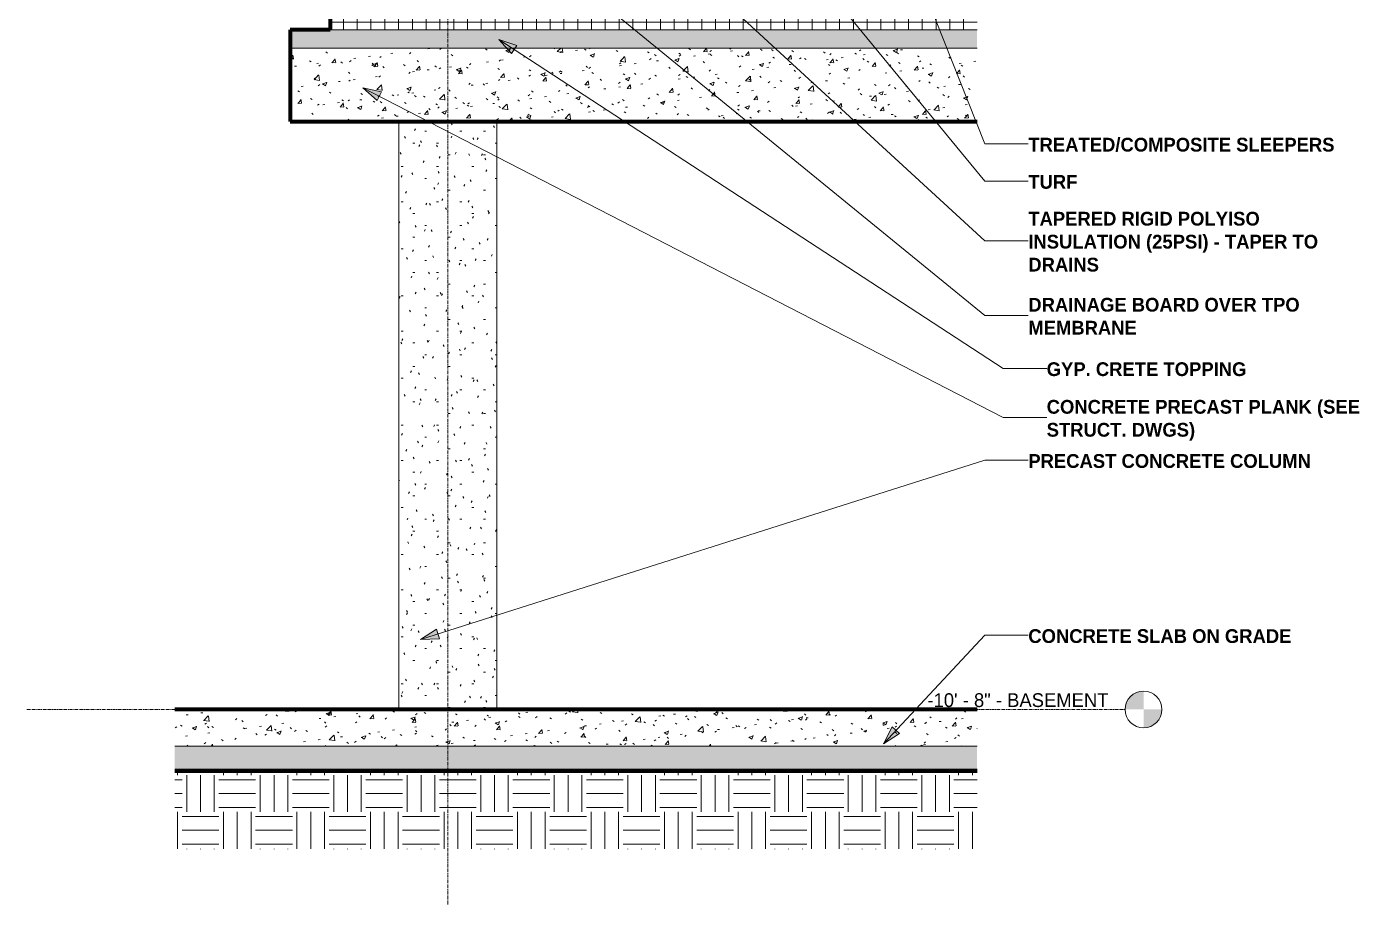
# Model space of a CAD drawing. Header units: inches. Extents: x 9847 to 10638, y -160 to 464.
# Drawn here: x 10420.3 to 10637.8, y -159.8 to -16.5 of the extents above; entities that cross this region are included whole.
import ezdxf

# ---------------------------------------------------------------- set-up
doc = ezdxf.new("R2010")
doc.units = ezdxf.units.IN
doc.header["$MEASUREMENT"] = 0
doc.linetypes.add('Grid Line 1_2_', pattern=[0.875, 0.5, -0.125, 0.125, -0.125])
for name, color, linetype, lineweight in [('0-7', 130, 'Continuous', 5), ('A-FLOR-1', 192, 'Continuous', 70), ('A-FLOR-LEVL', 51, 'Continuous', 9), ('A-FLOR-LEVL-1', 51, 'Grid Line 1_2_', 9), ('A-FLOR-MCUT', 51, 'Continuous', 18), ('A-FLOR-PATT-1', 8, 'Continuous', 9), ('C-TOPO', 7, 'Continuous', 9), ('C-TOPO-1', 7, 'Continuous', 70), ('C-TOPO-2', 8, 'Continuous', 9), ('G-ANNO-TEXT', 231, 'Continuous', 9), ('S-COLS-1', 8, 'Continuous', 9), ('S-GRID-1', 1, 'Grid Line 1_2_', 9)]:
    doc.layers.add(name, color=color, linetype=linetype, lineweight=lineweight)
doc.styles.add('Century Gothic', font='ufonts.com_century-gothic.ttf', dxfattribs={"height": 2.25})
doc.styles.add('Century Gothic_B', font='GOTHICB.TTF', dxfattribs={"height": 2.25})
pattern_1 = [(50, (11421.4857, 72), (6.885997, -0.602097), [0.72, -7.92]), (355, (11421.486, 72), (-1.331756, 7.220547), [0.576, -6.336]), (100.451, (11422.06, 71.95), (5.55363, 6.61819), [0.612, -6.731]), (46.184, (11421.486, 73.92), (10.24564, -1.588925), [1.08, -11.88]), (96.636, (11422.34, 73.788), (8.97244, 9.35152), [0.918, -10.096]), (351.184, (11421.486, 73.92), (8.9732, 9.35123), [0.864, -9.504]), (21, (11422.4457, 73.44), (5.730726, -3.865003), [0.72, -7.92]), (326, (11422.446, 73.44), (2.33581, 6.96088), [0.576, -6.336]), (71.451, (11422.923, 73.118), (8.065876, 3.09595), [0.612, -6.731]), (37.5, (11421.4857, 72), (0.116866, 3.1954784), [0.317, -5.942, 0.317, -6.115, -6.36]), (37.5, (11421.4857, 72), (0.116866, 3.1954784), [-12.691, 0.317, -6.043]), (7.5, (11421.4857, 72), (2.52543, 3.786025), [0.317, -3.35, 0.317, -5.798, -2.424]), (7.5, (11421.4857, 72), (2.52543, 3.786025), [-9.782, 0.317, -2.107]), (327.5, (11419.3447, 72), (5.1243685, -0.216176), [0.317, -2.083, 0.317, -7.171, -9.936]), (327.5, (11419.3447, 72), (5.1243685, -0.216176), [-9.888, 0.317, -9.619]), (317.5, (11418.3847, 72), (5.598326, 0.96141), [0.317, -2.803, 0.317, -4.656, -7.056]), (317.5, (11418.3847, 72), (5.598326, 0.96141), [-8.093, 0.317, -6.739])]

# ---------------------------------------------------------------- blocks, each defined once
blk = doc.blocks.new('CTR  - Topography_rvt-4-BUILDING SECTION - EAST_WEST - LOOKING NORTH - Callout 4')
at = {"layer": 'C-TOPO'}
h = blk.add_hatch(dxfattribs=at)
h.set_pattern_fill('FP_34', color=256, style=0, pattern_type=2)
h.set_pattern_definition([(0, (11771.651, 72), (6, 6), [6, -6]), (0, (11771.651, 74.25), (6, 6), [6, -6]), (0, (11771.651, 76.5), (6, 6), [6, -6]), (90, (11772.401, 77.25), (-6, 6), [6, -6]), (90, (11774.651, 77.25), (-6, 6), [6, -6]), (90, (11776.901, 77.25), (-6, 6), [6, -6])])
h.paths.add_polyline_path([(10925.59, -150.8), (10925.59, -138.01), (10794.63, -138.01), (10794.63, -150.8)], flags=0)
at = {"layer": 'C-TOPO-1'}
blk.add_line((10794.63, -138.01), (10925.59, -138.01), dxfattribs=at)
at = {"layer": 'C-TOPO-2'}
blk.add_line((10925.59, -138.01), (10794.63, -138.01), dxfattribs=at)
blk = doc.blocks.new('Concrete-Rectangular-Column - ONE-1856735-BUILDING SECTION - EAST_WEST - LOOKING NORTH - Callout 4')
at = {"layer": 'S-COLS-1'}
h = blk.add_hatch(dxfattribs=at)
h.set_pattern_fill('FP_28', color=256, style=0, pattern_type=2)
h.set_pattern_definition([(0, (11771.651, 72), (7.68, 1.92), [0.317, -5.443, 0.317, -5.443, -30.72]), (0, (11771.651, 72), (7.68, 1.92), [-11.52, 0.317, -11.203, 0.317, -5.443, -13.44]), (0, (11771.651, 72), (7.68, 1.92), [-28.8, 0.317, -3.523, 0.317, -9.283]), (120, (11774.531, 72.96), (-5.5027688, 5.691075), [0.317, -5.443, 0.317, -5.443, -30.72]), (120, (11774.531, 72.96), (-5.5027688, 5.691075), [-11.52, 0.317, -11.203, 0.317, -5.443, -13.44]), (120, (11774.531, 72.96), (-5.5027688, 5.691075), [-28.8, 0.317, -3.523, 0.317, -9.283]), (240, (11775.491, 76.8), (-2.1772312, -7.611075), [0.317, -5.443, 0.317, -5.443, -30.72]), (240, (11775.491, 76.8), (-2.1772312, -7.611075), [-11.52, 0.317, -11.203, 0.317, -5.443, -13.44]), (240, (11775.491, 76.8), (-2.1772312, -7.611075), [-28.8, 0.317, -3.523, 0.317, -9.283])])
h.paths.add_polyline_path([(10847.19, -128), (10847.19, -32), (10831.19, -32), (10831.19, -128)], flags=0)
for p, q in [((10831.19, -32), (10831.19, -128)), ((10847.19, -128), (10847.19, -32))]:
    blk.add_line(p, q, dxfattribs=at)
blk = doc.blocks.new('Level - Level Head - Circle-50818-BUILDING SECTION - EAST_WEST - LOOKING NORTH - Callout 4')
at = {"layer": 'A-FLOR-LEVL'}
h = blk.add_hatch(color=256, dxfattribs=at)
edge = h.paths.add_edge_path(flags=0)
edge.add_line((10952.77, 0), (10949.77, 0))
edge.add_arc((10952.77, 0), 3, 90, 180, ccw=False)
edge.add_line((10952.77, 3), (10952.77, 0))
h = blk.add_hatch(color=256, dxfattribs=at)
edge = h.paths.add_edge_path(flags=0)
edge.add_line((10952.77, -3), (10952.77, 0))
edge.add_line((10952.77, 0), (10955.77, 0))
edge.add_arc((10952.77, 0), 3, 270, 360, ccw=False)
blk.add_circle((10952.77, 0), 3, dxfattribs=at)

msp = doc.modelspace()

# ---------------------------------------------------------------- hatches: boundary and pattern name
at = {"layer": 'A-FLOR-PATT-1'}
h = msp.add_hatch(dxfattribs=at)
h.set_pattern_fill('FP_35', color=256, style=0, pattern_type=2)
h.set_pattern_definition([(0, (11421.4857, 72), (0, 2.25), []), (90, (11421.4857, 72), (-2.25, 1e-16), [])])
h.paths.add_polyline_path([(10469.82, -17), (10575.43, -17), (10575.43, -8.84), (10469.82, -7), (10469.82, -16.44)], flags=0)
h = msp.add_hatch(dxfattribs=at)
h.set_pattern_fill('FP_29', color=256, style=0, pattern_type=2)
h.set_pattern_definition([(0, (11421.4857, 72), (3.84, 0.96), [0.317, -2.563, 0.317, -2.563, -15.36]), (0, (11421.4857, 72), (3.84, 0.96), [-5.76, 0.317, -5.443, 0.317, -2.563, -6.72]), (0, (11421.4857, 72), (3.84, 0.96), [-14.4, 0.317, -1.603, 0.317, -4.483]), (120, (11422.9257, 72.48), (-2.7513844, 2.84553755), [0.317, -2.563, 0.317, -2.563, -15.36]), (120, (11422.9257, 72.48), (-2.7513844, 2.84553755), [-5.76, 0.317, -5.443, 0.317, -2.563, -6.72]), (120, (11422.9257, 72.48), (-2.7513844, 2.84553755), [-14.4, 0.317, -1.603, 0.317, -4.483]), (240, (11423.4057, 74.4), (-1.0886156, -3.80553755), [0.317, -2.563, 0.317, -2.563, -15.36]), (240, (11423.4057, 74.4), (-1.0886156, -3.80553755), [-5.76, 0.317, -5.443, 0.317, -2.563, -6.72]), (240, (11423.4057, 74.4), (-1.0886156, -3.80553755), [-14.4, 0.317, -1.603, 0.317, -4.483])])
h.paths.add_polyline_path([(10575.43, -20), (10575.43, -17), (10463.32, -17), (10463.32, -20), (10509.95, -20)], flags=0)
h = msp.add_hatch(dxfattribs=at)
h.set_pattern_fill('FP_42', color=256, style=0, pattern_type=2)
h.set_pattern_definition(pattern_1)
h.paths.add_polyline_path([(10509.95, -32), (10575.43, -32), (10575.43, -20), (10463.32, -20), (10463.32, -32), (10468.82, -32)], flags=0)
h = msp.add_hatch(dxfattribs=at)
h.set_pattern_fill('FP_42', color=256, style=0, pattern_type=2)
h.set_pattern_definition(pattern_1)
h.paths.add_polyline_path([(10575.43, -134), (10575.43, -128), (10444.46, -128), (10444.46, -134)], flags=0)
h = msp.add_hatch(dxfattribs=at)
h.set_pattern_fill('FP_43', color=256, style=0, pattern_type=2)
h.set_pattern_definition([(212.005, (11420.6797, 74.015), (-40.3106271, -26.8730086), [1.268, -125.493]), (213.69, (11421.4857, 74.553), (-13.436241, -13.436764), [0.969, -47.478]), (198.435, (11421.8887, 74.687), (-26.873024, -13.436542), [0.425, -42.065]), (180, (11422.426, 74.687), (2e-15, -13.437), [0.537, -12.899]), (161.565, (11422.8287, 74.553), (-13.436518, 1.2e-05), [0.425, -42.065]), (333.435, (11422.964, 84.227), (13.436532, 1.2e-05), [0.601, -29.444]), (296.565, (11422.829, 84.496), (13.43652, -13.436544), [0.3, -29.745]), (270, (11422.829, 85.168), (13.437, 8e-16), [0.672, -12.765]), (186.34, (11422.9637, 76.434), (-107.4926568, -13.4363962), [1.217, -120.457]), (296.565, (11425.92, 84.765), (13.43652, -13.436544), [0.3, -29.745]), (303.69, (11425.6507, 85.168), (13.436764, -13.436241), [0.484, -47.962]), (229.399, (11427.8007, 79.256), (-67.1828397, -80.6196216), [1.239, -122.641]), (243.435, (11428.204, 80.062), (1.2e-05, -13.436532), [0.901, -29.144]), (213.69, (11432.9067, 78.584), (-13.436241, -13.436764), [0.484, -47.962]), (33.69, (11428.8757, 74.822), (13.436241, 13.436764), [0.484, -47.962]), (0, (11428.607, 74.822), (0, 13.437), [0.269, -13.168]), (333.435, (11428.338, 74.956), (13.436532, 1.2e-05), [0.3, -29.745]), (284.036, (11428.2037, 75.494), (13.436545, -40.30972), [0.554, -54.847]), (270, (11428.204, 75.762), (13.437, 8e-16), [0.269, -13.168]), (243.435, (11428.204, 76.031), (1.2e-05, -13.436532), [0.3, -29.745]), (135, (11428.204, 76.165), (-13.43644, 9e-16), [0.19, -18.812]), (90, (11428.204, 76.031), (-13.437, 8e-16), [0.134, -13.302]), (18.435, (11433.0407, 82.212), (26.873024, 13.436542), [0.85, -41.641]), (6.34, (11433.8467, 82.481), (107.4926568, 13.4363962), [1.217, -120.457]), (180, (11433.31, 79.256), (2e-15, -13.437), [0.806, -12.63]), (197.354, (11435.4597, 79.928), (-40.30996214, -13.43709214), [2.252, -222.987]), (198.435, (11435.8627, 80.062), (-26.873024, -13.436542), [0.425, -42.065]), (213.69, (11436.2657, 80.331), (-13.436241, -13.436764), [0.484, -47.962]), (251.565, (11436.3997, 80.734), (-1.2e-05, -13.436518), [0.425, -42.065]), (243.435, (11436.535, 81.003), (1.2e-05, -13.436532), [0.3, -29.745]), (270, (11436.535, 81.271), (13.437, 8e-16), [0.269, -13.168]), (293.199, (11436.1317, 82.212), (13.4363854, -26.8729472), [1.023, -101.307]), (315, (11435.729, 82.615), (13.43644, 0), [0.57, -18.432]), (0, (11435.057, 82.615), (0, 13.437), [0.672, -12.765]), (341.565, (11432.1007, 79.39), (13.436518, -1.2e-05), [0.425, -42.065]), (303.69, (11431.8317, 79.793), (13.436764, -13.436241), [0.484, -47.962]), (279.462, (11431.6977, 80.599), (13.43628, -67.1832013), [0.817, -80.915]), (270, (11431.698, 81.406), (13.437, 8e-16), [0.806, -12.63]), (239.036, (11432.1007, 82.077), (-13.4372, -26.8732567), [0.783, -77.565]), (188.13, (11433.0407, 82.212), (-80.6200966, -13.436299), [0.95, -94.061]), (116.565, (11423.098, 81.809), (-13.43652, 13.436544), [0.3, -29.745]), (135, (11423.367, 81.54), (-13.43644, 9e-16), [0.38, -18.622]), (168.69, (11424.0387, 81.406), (-13.436897, 0.000212), [0.685, -67.829]), (191.31, (11424.7107, 81.54), (-53.7465916, -13.436568), [0.685, -67.829]), (194.036, (11425.2477, 81.674), (-40.30972, -13.436545), [0.554, -54.847]), (236.31, (11425.5167, 82.077), (-13.436194, -26.873299), [0.484, -47.962]), (236.31, (11425.7847, 82.481), (-13.436194, -26.873299), [0.484, -47.962]), (270, (11425.785, 82.884), (13.437, 8e-16), [0.403, -13.034]), (291.801, (11425.5167, 83.556), (13.4361655, -26.872997), [0.724, -71.635]), (116.565, (11425.651, 80.734), (-13.43652, 13.436544), [0.601, -29.444]), (168.69, (11426.3227, 80.599), (-13.436897, 0.000212), [0.685, -67.829]), (194.036, (11426.8597, 80.734), (-40.30972, -13.436545), [0.554, -54.847]), (225, (11427.263, 81.137), (9e-16, -13.43644), [0.57, -18.432]), (251.565, (11427.3977, 81.54), (-1.2e-05, -13.436518), [0.425, -42.065]), (296.565, (11427.129, 82.077), (13.43652, -13.436544), [0.601, -29.444]), (315, (11426.86, 82.346), (13.43644, 0), [0.38, -18.622]), (326.31, (11426.4567, 82.615), (26.873299, -13.436194), [0.484, -47.962]), (0, (11426.189, 82.615), (0, 13.437), [0.269, -13.168]), (33.69, (11425.7847, 82.346), (13.436241, 13.436764), [0.484, -47.962]), (71.565, (11425.6507, 81.943), (1.2e-05, 13.436518), [0.425, -42.065]), (63.435, (11425.517, 81.674), (-1.2e-05, 13.436532), [0.3, -29.745]), (71.565, (11425.3817, 81.271), (1.2e-05, 13.436518), [0.425, -42.065]), (104.036, (11425.3817, 80.734), (-13.436545, 40.30972), [0.554, -54.847]), (45, (11425.114, 80.465), (0, 13.43644), [0.38, -18.622]), (18.435, (11424.7107, 80.331), (26.873024, 13.436542), [0.425, -42.065]), (0, (11424.039, 80.331), (0, 13.437), [0.672, -12.765]), (14.036, (11423.5007, 80.196), (40.30972, 13.436545), [0.554, -54.847]), (341.565, (11423.0977, 80.331), (13.436518, -1.2e-05), [0.425, -42.065]), (270, (11423.098, 80.734), (13.437, 8e-16), [0.403, -13.034]), (225, (11423.501, 81.137), (9e-16, -13.43644), [0.57, -18.432]), (198.435, (11424.3067, 81.406), (-26.873024, -13.436542), [0.85, -41.641]), (180, (11424.979, 81.406), (-2e-15, -13.437), [0.672, -12.765]), (153.435, (11425.248, 81.271), (-13.436532, -1.2e-05), [0.3, -29.745]), (206.565, (11430.354, 79.121), (-13.436544, -13.43652), [0.3, -29.745]), (146.31, (11430.7567, 78.853), (-26.873299, 13.436194), [0.484, -47.962]), (119.745, (11431.2937, 77.912), (-40.3105597, 67.1832064), [1.083, -107.246]), (95.711, (11431.4287, 76.568), (-13.4375424, 120.930058), [1.35, -133.686]), (90, (11431.429, 76.434), (-13.437, 8e-16), [0.134, -13.302]), (63.435, (11431.294, 76.165), (-1.2e-05, 13.436532), [0.3, -29.745]), (26.565, (11431.026, 76.031), (13.436544, 13.43652), [0.3, -29.745]), (0, (11430.623, 76.031), (0, 13.437), [0.403, -13.034]), (0, (11430.488, 76.031), (0, 13.437), [0.134, -13.302]), (0, (11430.22, 76.031), (0, 13.437), [0.269, -13.168]), (326.31, (11429.8157, 76.3), (26.873299, -13.436194), [0.484, -47.962]), (333.435, (11429.548, 76.434), (13.436532, 1.2e-05), [0.3, -29.745]), (284.036, (11429.4127, 76.972), (13.436545, -40.30972), [0.554, -54.847]), (270, (11429.413, 77.24), (13.437, 8e-16), [0.269, -13.168]), (270, (11429.413, 77.643), (13.437, 8e-16), [0.403, -13.034]), (258.69, (11429.5477, 78.315), (-0.000212, -13.436897), [0.685, -67.829]), (231.34, (11430.0847, 78.987), (-40.3101895, -53.745816), [0.86, -85.176]), (270, (11432.907, 78.718), (13.437, 8e-16), [0.134, -13.302]), (270, (11432.907, 78.853), (13.437, 8e-16), [0.134, -13.302]), (326.31, (11432.5037, 79.121), (26.873299, -13.436194), [0.484, -47.962]), (333.435, (11431.698, 79.525), (13.436532, 1.2e-05), [0.901, -29.144]), (0, (11431.026, 79.525), (0, 13.437), [0.672, -12.765]), (63.435, (11430.891, 79.256), (-1.2e-05, 13.436532), [0.3, -29.745]), (90, (11430.891, 78.718), (-13.437, 8e-16), [0.537, -12.899]), (135, (11431.294, 78.315), (-13.43644, 9e-16), [0.57, -18.432]), (161.565, (11431.6977, 78.181), (-13.436518, 1.2e-05), [0.425, -42.065]), (180, (11432.101, 78.181), (-2e-15, -13.437), [0.403, -13.034]), (198.435, (11432.5037, 78.315), (-26.873024, -13.436542), [0.425, -42.065]), (351.87, (11427.2627, 85.571), (13.4370087, -0.000259), [1.9, -93.111]), (14.036, (11426.7257, 85.437), (40.30972, 13.436545), [0.554, -54.847]), (53.13, (11426.3227, 84.899), (26.873672, 40.309752), [0.672, -66.511]), (95.194, (11426.4567, 83.421), (-13.4351326, 134.3664647), [1.484, -146.928]), (101.31, (11426.5917, 82.749), (-13.436568, 53.7465916), [0.685, -67.829]), (143.13, (11427.1287, 82.346), (-40.309752, 26.873672), [0.672, -66.511]), (161.565, (11427.5317, 82.212), (-13.436518, 1.2e-05), [0.425, -42.065]), (198.435, (11427.9347, 82.346), (-26.873024, -13.436542), [0.425, -42.065]), (225, (11428.607, 83.018), (9e-16, -13.43644), [0.95, -18.052]), (228.814, (11429.5477, 84.093), (-80.6198072, -94.0561774), [1.428, -141.405]), (251.565, (11429.6817, 84.496), (-1.2e-05, -13.436518), [0.425, -42.065]), (270, (11429.682, 84.63), (13.437, 8e-16), [0.134, -13.302]), (288.435, (11429.5477, 85.034), (13.436542, -26.873024), [0.425, -42.065]), (326.31, (11429.1447, 85.302), (26.873299, -13.436194), [0.484, -47.962]), (90, (11422.964, 82.077), (-13.437, 8e-16), [0.941, -12.496]), (338.199, (11424.8447, 83.824), (40.3099116, -13.436441), [0.724, -71.635]), (0, (11424.039, 83.824), (0, 13.437), [0.806, -12.63]), (30.964, (11423.3667, 83.421), (40.310285, 26.8733136), [0.783, -77.565]), (45, (11422.964, 83.018), (0, 13.43644), [0.57, -18.432]), (90, (11420.814, 77.778), (-13.437, 8e-16), [0.941, -12.496]), (116.565, (11421.217, 76.972), (-13.43652, 13.436544), [0.901, -29.144]), (153.435, (11422.023, 76.568), (-13.436532, -1.2e-05), [0.901, -29.144]), (180, (11422.695, 76.568), (-2e-15, -13.437), [0.672, -12.765]), (218.66, (11423.3667, 77.106), (-13.436833, -13.4362984), [0.86, -85.176]), (231.34, (11423.9037, 77.778), (-40.3101895, -53.745816), [0.86, -85.176]), (213.69, (11424.7107, 78.315), (-13.436241, -13.436764), [0.969, -47.478]), (239.036, (11425.1137, 78.987), (-13.4372, -26.8732567), [0.783, -77.565]), (270, (11425.114, 79.256), (13.437, 8e-16), [0.269, -13.168]), (270, (11425.114, 79.659), (13.437, 8e-16), [0.403, -13.034]), (315, (11424.711, 80.062), (13.43644, 0), [0.57, -18.432]), (350.538, (11423.9037, 80.196), (13.4368224, 7.56e-05), [0.817, -80.915]), (14.036, (11422.8287, 79.928), (40.30972, 13.436545), [1.108, -54.293]), (18.435, (11421.6197, 79.525), (26.873024, 13.436542), [1.275, -41.216]), (45, (11421.217, 79.121), (0, 13.43644), [0.57, -18.432]), (45, (11420.814, 78.718), (0, 13.43644), [0.57, -18.432]), (108.435, (11423.7697, 75.762), (-13.436542, 26.873024), [0.85, -41.641]), (126.87, (11424.1727, 75.225), (-13.436224, 13.436576), [0.672, -66.511]), (146.31, (11424.5757, 74.956), (-26.873299, 13.436194), [0.484, -47.962]), (161.565, (11424.9787, 74.822), (-13.436518, 1.2e-05), [0.425, -42.065]), (135, (11425.382, 74.419), (-13.43644, 9e-16), [0.57, -18.432]), (161.565, (11425.7847, 74.284), (-13.436518, 1.2e-05), [0.425, -42.065]), (180, (11426.189, 74.284), (2e-15, -13.437), [0.403, -13.034]), (206.565, (11426.457, 74.419), (-13.436544, -13.43652), [0.3, -29.745]), (206.565, (11426.995, 74.687), (-13.436544, -13.43652), [0.601, -29.444]), (189.462, (11427.8007, 74.822), (-67.1832013, -13.43628), [0.817, -80.915]), (243.435, (11428.07, 75.359), (1.2e-05, -13.436532), [0.601, -29.444]), (270, (11428.07, 75.494), (13.437, 8e-16), [0.134, -13.302]), (270, (11428.07, 75.762), (13.437, 8e-16), [0.269, -13.168]), (326.31, (11427.6667, 76.568), (26.873299, -13.436194), [0.484, -47.962]), (327.995, (11426.5917, 77.24), (67.1829352, -40.309468), [1.268, -125.493]), (329.036, (11425.9197, 77.643), (26.8732567, -13.4372), [0.783, -77.565]), (341.565, (11425.1137, 77.912), (13.436518, -1.2e-05), [0.85, -41.641]), (0, (11424.576, 77.912), (0, 13.437), [0.537, -12.899]), (33.69, (11424.1727, 77.643), (13.436241, 13.436764), [0.484, -47.962]), (53.13, (11423.7697, 77.106), (26.873672, 40.309752), [0.672, -66.511]), (63.435, (11423.501, 76.568), (-1.2e-05, 13.436532), [0.601, -29.444]), (225, (11429.682, 75.494), (9e-16, -13.43644), [0.57, -18.432]), (236.31, (11429.9507, 75.897), (-13.436194, -26.873299), [0.484, -47.962]), (270, (11429.951, 76.031), (13.437, 8e-16), [0.134, -13.302]), (315, (11429.682, 76.3), (13.43644, 0), [0.38, -18.622]), (333.435, (11429.145, 76.568), (13.436532, 1.2e-05), [0.601, -29.444]), (18.435, (11428.3377, 76.3), (26.873024, 13.436542), [0.85, -41.641]), (75.964, (11428.2037, 75.762), (-0.0003, 13.436231), [0.554, -54.847]), (71.565, (11422.1577, 73.209), (1.2e-05, 13.436518), [0.425, -42.065]), (135, (11422.426, 72.941), (-13.43644, 9e-16), [0.38, -18.622]), (146.31, (11422.8287, 72.672), (-26.873299, 13.436194), [0.484, -47.962]), (153.435, (11423.367, 72.403), (-13.436532, -1.2e-05), [0.601, -29.444]), (180, (11423.501, 72.403), (-2e-15, -13.437), [0.134, -13.302]), (161.565, (11423.9037, 72.269), (-13.436518, 1.2e-05), [0.425, -42.065]), (180, (11424.442, 72.269), (-2e-15, -13.437), [0.537, -12.899]), (198.435, (11424.8447, 72.403), (-26.873024, -13.436542), [0.425, -42.065]), (210.964, (11425.5167, 72.806), (-40.310285, -26.8733136), [0.783, -77.565]), (206.565, (11425.785, 72.941), (-13.436544, -13.43652), [0.3, -29.745]), (251.565, (11425.9197, 73.344), (-1.2e-05, -13.436518), [0.425, -42.065]), (303.69, (11425.6507, 73.747), (13.436764, -13.436241), [0.484, -47.962]), (306.87, (11425.2477, 74.284), (13.436224, -13.436576), [0.672, -66.511]), (323.13, (11424.7107, 74.687), (40.309752, -26.873672), [0.672, -66.511]), (345.964, (11424.1727, 74.822), (13.436231, 0.0003), [0.554, -54.847]), (18.435, (11423.7697, 74.687), (26.873024, 13.436542), [0.425, -42.065]), (30.964, (11423.0977, 74.284), (40.310285, 26.8733136), [0.783, -77.565]), (39.806, (11422.2917, 73.612), (13.4366017, 13.4362908), [1.049, -103.894]), (135, (11426.323, 72.403), (-13.43644, 9e-16), [0.19, -18.812]), (153.435, (11426.592, 72.269), (-13.436532, -1.2e-05), [0.3, -29.745]), (191.31, (11427.2627, 72.403), (-53.7465916, -13.436568), [0.685, -67.829]), (165.964, (11427.8007, 72.269), (-13.436231, -0.0003), [0.554, -54.847]), (175.236, (11429.4127, 72.134), (-13.4364265, -8.21e-05), [1.618, -160.181]), (206.565, (11429.682, 72.269), (-13.436544, -13.43652), [0.3, -29.745]), (225, (11429.951, 72.537), (9e-16, -13.43644), [0.38, -18.622]), (270, (11429.951, 73.209), (13.437, 8e-16), [0.672, -12.765]), (270, (11429.951, 73.612), (13.437, 8e-16), [0.403, -13.034]), (308.66, (11429.4127, 74.284), (13.4362984, -13.436833), [0.86, -85.176]), (338.199, (11428.7407, 74.553), (40.3099116, -13.436441), [0.724, -71.635]), (348.69, (11428.0697, 74.687), (13.436897, -0.000212), [0.685, -67.829]), (18.435, (11426.8597, 74.284), (26.873024, 13.436542), [1.275, -41.216]), (36.87, (11426.3227, 73.881), (13.436576, 13.436224), [0.672, -66.511]), (68.199, (11426.0537, 73.209), (13.436441, 40.3099116), [0.724, -71.635]), (101.31, (11426.1887, 72.537), (-13.436568, 53.7465916), [0.685, -67.829]), (348.69, (11424.9787, 85.302), (13.436897, -0.000212), [0.685, -67.829]), (354.806, (11423.5007, 85.437), (13.4361385, -0.0003521), [1.484, -146.928]), (0, (11423.098, 85.437), (0, 13.437), [0.403, -13.034]), (45, (11422.829, 85.168), (0, 13.43644), [0.38, -18.622]), (180, (11423.904, 83.959), (-2e-15, -13.437), [0.403, -13.034]), (188.13, (11424.8447, 84.093), (-80.6200966, -13.436299), [0.95, -94.061]), (172.875, (11425.9197, 83.959), (-13.4368068, -0.000376), [1.083, -107.246]), (225, (11426.054, 84.093), (9e-16, -13.43644), [0.19, -18.812]), (270, (11426.054, 84.496), (13.437, 8e-16), [0.403, -13.034]), (161.565, (11430.3537, 84.899), (-13.436518, 1.2e-05), [0.425, -42.065]), (180, (11430.891, 84.899), (-2e-15, -13.437), [0.537, -12.899]), (198.435, (11431.2937, 85.034), (-26.873024, -13.436542), [0.425, -42.065]), (170.538, (11432.1007, 84.899), (-13.4368224, -7.56e-05), [0.817, -80.915]), (213.69, (11432.5037, 85.168), (-13.436241, -13.436764), [0.484, -47.962]), (270, (11432.504, 85.302), (13.437, 8e-16), [0.134, -13.302]), (296.565, (11432.369, 85.571), (13.43652, -13.436544), [0.3, -29.745]), (341.565, (11431.5627, 85.84), (13.436518, -1.2e-05), [0.85, -41.641]), (341.565, (11430.7567, 86.108), (13.436518, -1.2e-05), [0.85, -41.641]), (14.036, (11430.2197, 85.974), (40.30972, 13.436545), [0.554, -54.847]), (45, (11429.816, 85.571), (0, 13.43644), [0.57, -18.432]), (104.036, (11429.9507, 85.034), (-13.436545, 40.30972), [0.554, -54.847]), (0, (11419.47, 73.344), (0, 13.437), [0.134, -13.302]), (315, (11419.201, 73.612), (13.43644, 0), [0.38, -18.622]), (274.764, (11419.0667, 75.225), (13.437683, -147.8026001), [1.618, -160.181]), (255.964, (11419.2007, 75.762), (0.0003, -13.436231), [0.554, -54.847]), (225, (11419.47, 76.031), (9e-16, -13.43644), [0.38, -18.622]), (198.435, (11420.6797, 76.434), (-26.873024, -13.436542), [1.275, -41.216]), (180, (11420.814, 76.434), (-2e-15, -13.437), [0.134, -13.302]), (171.87, (11421.7537, 76.3), (-13.4370087, 0.000259), [0.95, -94.061]), (146.31, (11423.3667, 76.165), (-26.873299, 13.436194), [0.484, -47.962]), (108.435, (11423.6357, 75.359), (-13.436542, 26.873024), [0.85, -41.641]), (90, (11423.636, 75.225), (-13.437, 8e-16), [0.134, -13.302]), (71.565, (11423.5007, 74.822), (1.2e-05, 13.436518), [0.425, -42.065]), (26.565, (11423.232, 74.687), (13.436544, 13.43652), [0.3, -29.745]), (18.435, (11422.8287, 74.553), (26.873024, 13.436542), [0.425, -42.065]), (126.87, (11430.0847, 73.612), (-13.436224, 13.436576), [0.672, -66.511]), (123.69, (11430.3537, 73.209), (-13.436764, 13.436241), [0.484, -47.962]), (149.036, (11431.0257, 72.806), (-26.8732567, 13.4372), [0.783, -77.565]), (168.69, (11431.6977, 72.672), (-13.436897, 0.000212), [0.685, -67.829]), (213.69, (11432.1007, 72.941), (-13.436241, -13.436764), [0.484, -47.962]), (251.565, (11432.2347, 73.344), (-1.2e-05, -13.436518), [0.425, -42.065]), (270, (11432.235, 73.478), (13.437, 8e-16), [0.134, -13.302]), (279.462, (11432.1007, 74.284), (13.43628, -67.1832013), [0.817, -80.915]), (243.435, (11432.235, 74.553), (1.2e-05, -13.436532), [0.3, -29.745]), (270, (11432.235, 74.687), (13.437, 8e-16), [0.134, -13.302]), (296.565, (11431.832, 75.494), (13.43652, -13.436544), [0.901, -29.144]), (329.036, (11431.1597, 75.897), (26.8732567, -13.4372), [0.783, -77.565]), (8.13, (11430.2197, 75.762), (80.6200966, 13.436299), [0.95, -94.061]), (45, (11429.682, 75.225), (0, 13.43644), [0.76, -18.242]), (45, (11429.413, 74.956), (0, 13.43644), [0.38, -18.622]), (90, (11429.413, 74.553), (-13.437, 8e-16), [0.403, -13.034]), (123.69, (11429.6817, 74.15), (-13.436764, 13.436241), [0.484, -47.962]), (101.31, (11431.6977, 76.568), (-13.436568, 53.7465916), [0.685, -67.829]), (108.435, (11431.8317, 76.165), (-13.436542, 26.873024), [0.425, -42.065]), (135, (11431.966, 76.031), (-13.43644, 9e-16), [0.19, -18.812]), (180, (11432.369, 76.031), (2e-15, -13.437), [0.403, -13.034]), (213.69, (11432.7717, 76.3), (-13.436241, -13.436764), [0.484, -47.962]), (187.125, (11433.8467, 76.434), (-94.0566594, -13.437028), [1.083, -107.246]), (236.31, (11434.1157, 76.837), (-13.436194, -26.873299), [0.484, -47.962]), (270, (11434.116, 76.972), (13.437, 8e-16), [0.134, -13.302]), (288.435, (11433.9817, 77.375), (13.436542, -26.873024), [0.425, -42.065]), (285.945, (11433.7127, 78.315), (13.4366066, -40.3096492), [0.978, -96.842]), (315, (11433.444, 78.584), (13.43644, 0), [0.38, -18.622]), (18.435, (11433.0407, 78.45), (26.873024, 13.436542), [0.425, -42.065]), (29.745, (11432.1007, 77.912), (67.1832064, 40.3105597), [1.083, -107.246]), (18.435, (11431.6977, 77.778), (26.873024, 13.436542), [0.425, -42.065]), (75.964, (11431.5627, 77.24), (-0.0003, 13.436231), [0.554, -54.847]), (180, (11427.667, 80.734), (-2e-15, -13.437), [0.403, -13.034]), (180, (11427.935, 80.734), (-2e-15, -13.437), [0.269, -13.168]), (135, (11428.204, 80.465), (-13.43644, 9e-16), [0.38, -18.622]), (90, (11428.204, 80.062), (-13.437, 8e-16), [0.403, -13.034]), (26.565, (11426.189, 77.912), (13.436544, 13.43652), [0.901, -29.144]), (341.565, (11425.7847, 78.046), (13.436518, -1.2e-05), [0.425, -42.065]), (300.964, (11425.3817, 78.718), (26.8733136, -40.310285), [0.783, -77.565]), (71.565, (11427.9347, 79.121), (1.2e-05, 13.436518), [0.425, -42.065]), (90, (11427.935, 78.45), (-13.437, 8e-16), [0.672, -12.765]), (123.69, (11428.2037, 78.046), (-13.436764, 13.436241), [0.484, -47.962]), (153.435, (11428.741, 77.778), (-13.436532, -1.2e-05), [0.601, -29.444]), (198.435, (11429.1447, 77.912), (-26.873024, -13.436542), [0.425, -42.065]), (243.435, (11429.279, 78.181), (1.2e-05, -13.436532), [0.3, -29.745]), (255.964, (11429.4127, 78.718), (0.0003, -13.436231), [0.554, -54.847]), (251.565, (11429.5477, 79.121), (-1.2e-05, -13.436518), [0.425, -42.065]), (291.801, (11429.2787, 79.793), (13.4361655, -26.872997), [0.724, -71.635]), (323.13, (11428.7407, 80.196), (40.309752, -26.873672), [0.672, -66.511]), (18.435, (11428.3377, 80.062), (26.873024, 13.436542), [0.425, -42.065]), (63.435, (11428.07, 79.525), (-1.2e-05, 13.436532), [0.601, -29.444]), (135, (11426.995, 77.106), (-13.43644, 9e-16), [0.57, -18.432]), (149.036, (11427.6667, 76.703), (-26.8732567, 13.4372), [0.783, -77.565]), (146.31, (11428.0697, 76.434), (-26.873299, 13.436194), [0.484, -47.962]), (180, (11428.338, 76.434), (2e-15, -13.437), [0.269, -13.168]), (210.964, (11429.0097, 76.837), (-40.310285, -26.8733136), [0.783, -77.565]), (243.435, (11429.145, 77.106), (1.2e-05, -13.436532), [0.3, -29.745]), (303.69, (11428.8757, 77.509), (13.436764, -13.436241), [0.484, -47.962]), (321.34, (11428.2037, 78.046), (53.745816, -40.3101895), [0.86, -85.176]), (345.964, (11427.6667, 78.181), (13.436231, 0.0003), [0.554, -54.847]), (11.31, (11426.9947, 78.046), (53.7465916, 13.436568), [0.685, -67.829]), (26.565, (11426.726, 77.912), (13.436544, 13.43652), [0.3, -29.745]), (71.565, (11426.5917, 77.509), (1.2e-05, 13.436518), [0.425, -42.065]), (15.945, (11426.3227, 80.465), (40.3096492, 13.4366066), [0.978, -96.842]), (29.745, (11425.3817, 79.928), (67.1832064, 40.3105597), [1.083, -107.246]), (63.435, (11425.248, 79.659), (-1.2e-05, 13.436532), [0.3, -29.745]), (90, (11425.248, 79.256), (-13.437, 8e-16), [0.403, -13.034]), (104.036, (11425.3817, 78.718), (-13.436545, 40.30972), [0.554, -54.847]), (120.964, (11425.7847, 78.046), (-26.8733136, 40.310285), [0.783, -77.565]), (153.435, (11433.31, 85.168), (-13.436532, -1.2e-05), [0.3, -29.745]), (180, (11433.579, 85.168), (2e-15, -13.437), [0.269, -13.168]), (209.745, (11434.5187, 85.705), (-67.1832064, -40.3105597), [1.083, -107.246]), (225, (11435.057, 86.243), (9e-16, -13.43644), [0.76, -18.242]), (239.036, (11435.4597, 86.915), (-13.4372, -26.8732567), [0.783, -77.565]), (239.036, (11435.8627, 87.587), (-13.4372, -26.8732567), [0.783, -77.565]), (270, (11435.863, 87.721), (13.437, 8e-16), [0.134, -13.302]), (333.435, (11435.594, 87.855), (13.436532, 1.2e-05), [0.3, -29.745]), (0, (11435.191, 87.855), (0, 13.437), [0.403, -13.034]), (45, (11434.788, 87.452), (0, 13.43644), [0.57, -18.432]), (26.565, (11433.176, 86.646), (13.436544, 13.43652), [1.803, -28.243]), (30.964, (11432.5037, 86.243), (40.310285, 26.8733136), [0.783, -77.565]), (90, (11432.504, 85.974), (-13.437, 8e-16), [0.269, -13.168]), (128.66, (11433.0407, 85.302), (-13.4362984, 13.436833), [0.86, -85.176]), (255.964, (11431.5627, 80.868), (0.0003, -13.436231), [0.554, -54.847]), (281.31, (11431.4287, 81.54), (13.436568, -53.7465916), [0.685, -67.829]), (309.806, (11430.7567, 82.346), (13.4362908, -13.4366017), [1.049, -103.894]), (329.036, (11430.0847, 82.749), (26.8732567, -13.4372), [0.783, -77.565]), (345.964, (11429.5477, 82.884), (13.436231, 0.0003), [0.554, -54.847]), (0, (11429.01, 82.884), (0, 13.437), [0.537, -12.899]), (26.565, (11428.473, 82.615), (13.436544, 13.43652), [0.601, -29.444]), (45, (11428.07, 82.212), (0, 13.43644), [0.57, -18.432]), (53.13, (11427.6667, 81.674), (26.873672, 40.309752), [0.672, -66.511]), (90, (11427.667, 81.271), (-13.437, 8e-16), [0.403, -13.034]), (135, (11428.07, 80.868), (-13.43644, 9e-16), [0.57, -18.432]), (144.462, (11429.0097, 80.196), (-40.3095313, 26.8733096), [1.156, -114.43]), (135, (11429.682, 79.525), (-13.43644, 9e-16), [0.95, -18.052]), (153.435, (11430.22, 79.256), (-13.436532, -1.2e-05), [0.601, -29.444]), (206.565, (11430.757, 79.525), (-13.436544, -13.43652), [0.601, -29.444]), (230.194, (11431.4287, 80.331), (-53.7471842, -67.182341), [1.049, -103.894]), (66.801, (11429.6817, 83.556), (26.8740486, 67.1828756), [1.023, -101.307]), (90, (11429.682, 83.152), (-13.437, 8e-16), [0.403, -13.034]), (153.435, (11429.951, 83.018), (-13.436532, -1.2e-05), [0.3, -29.745]), (153.435, (11430.488, 82.749), (-13.436532, -1.2e-05), [0.601, -29.444]), (149.036, (11431.1597, 82.346), (-26.8732567, 13.4372), [0.783, -77.565]), (180, (11431.832, 82.346), (-2e-15, -13.437), [0.672, -12.765]), (180, (11432.638, 82.346), (-2e-15, -13.437), [0.806, -12.63]), (213.69, (11433.0407, 82.615), (-13.436241, -13.436764), [0.484, -47.962]), (243.435, (11433.31, 83.152), (1.2e-05, -13.436532), [0.601, -29.444]), (277.125, (11433.1757, 84.227), (13.437028, -94.0566594), [1.083, -107.246]), (315, (11432.907, 84.496), (13.43644, 0), [0.38, -18.622]), (341.565, (11432.5037, 84.63), (13.436518, -1.2e-05), [0.425, -42.065]), (352.875, (11431.4287, 84.765), (13.4368068, 0.000376), [1.083, -107.246]), (0, (11430.757, 84.765), (0, 13.437), [0.672, -12.765]), (21.801, (11430.0847, 84.496), (26.872997, 13.4361655), [0.724, -71.635]), (90, (11436.132, 83.824), (-13.437, 8e-16), [0.537, -12.899]), (90, (11436.132, 83.287), (-13.437, 8e-16), [0.537, -12.899]), (56.31, (11435.8627, 82.884), (13.436194, 26.873299), [0.484, -47.962]), (18.435, (11435.4597, 82.749), (26.873024, 13.436542), [0.425, -42.065]), (0, (11434.116, 82.749), (0, 13.437), [1.344, -12.093]), (341.565, (11433.7127, 82.884), (13.436518, -1.2e-05), [0.425, -42.065]), (296.565, (11433.579, 83.152), (13.43652, -13.436544), [0.3, -29.745]), (278.13, (11433.4437, 84.093), (13.436299, -80.6200966), [0.95, -94.061]), (270, (11433.444, 84.227), (13.437, 8e-16), [0.134, -13.302]), (251.565, (11433.5787, 84.63), (-1.2e-05, -13.436518), [0.425, -42.065]), (225, (11433.982, 85.034), (9e-16, -13.43644), [0.57, -18.432]), (218.66, (11434.6537, 85.571), (-13.436833, -13.4362984), [0.86, -85.176]), (225, (11435.057, 85.974), (9e-16, -13.43644), [0.57, -18.432]), (206.565, (11435.325, 86.108), (-13.436544, -13.43652), [0.3, -29.745]), (180, (11435.594, 86.108), (-2e-15, -13.437), [0.269, -13.168]), (123.69, (11435.8627, 85.705), (-13.436764, 13.436241), [0.484, -47.962]), (108.435, (11435.9967, 85.302), (-13.436542, 26.873024), [0.425, -42.065]), (98.13, (11436.1317, 84.362), (-13.436299, 80.6200966), [0.95, -94.061])])
h.paths.add_polyline_path([(10575.43, -138), (10575.43, -134), (10444.46, -134), (10444.46, -138)], flags=0)
at = {"layer": 'G-ANNO-TEXT'}
for points in [[(10497.34, -18.6), (10499.41, -20.91), (10500.29, -19.57)], [(10475.17, -26.47), (10477.47, -28.56), (10478.21, -27.13)], [(10484.58, -116.6), (10487.69, -116.46), (10487.2, -114.92)], [(10560.13, -133.6), (10562.77, -131.96), (10561.59, -130.86)]]:
    msp.add_hatch(color=256, dxfattribs=at).paths.add_polyline_path(points, flags=0)

# ---------------------------------------------------------------- linework, layer by layer
at = {"layer": 'A-FLOR-1'}
for p, q in [((10469.82, -13.75), (10469.82, -17)), ((10469.82, -17), (10463.32, -17)), ((10463.32, -17), (10463.32, -32)), ((10463.32, -32), (10575.43, -32)), ((10575.43, -128), (10444.46, -128)), ((10444.46, -138), (10575.43, -138))]:
    msp.add_line(p, q, dxfattribs=at)
at = {"layer": 'A-FLOR-LEVL-1'}
msp.add_line((10420.28, -128), (10599.6, -128), dxfattribs=at)
at = {"layer": 'A-FLOR-MCUT'}
for p, q in [((10469.82, -17), (10575.43, -17)), ((10575.43, -20), (10463.32, -20)), ((10575.43, -134), (10444.46, -134))]:
    msp.add_line(p, q, dxfattribs=at)
at = {"layer": 'G-ANNO-TEXT'}
for p, q in [((10563.54, -2.26), (10576.68, -35.65)), ((10547.61, -6.33), (10576.68, -41.72)), ((10507.55, -7.23), (10576.68, -63.66)), ((10534.58, -12.8), (10576.68, -51.49)), ((10497.34, -18.6), (10499.41, -20.91)), ((10500.29, -19.57), (10497.34, -18.6)), ((10497.34, -18.6), (10579.68, -72.31)), ((10499.41, -20.91), (10500.29, -19.57)), ((10475.17, -26.47), (10477.47, -28.56)), ((10478.21, -27.13), (10475.17, -26.47)), ((10475.17, -26.47), (10579.68, -80.33)), ((10477.47, -28.56), (10478.21, -27.13)), ((10576.68, -35.65), (10583.79, -35.65)), ((10576.68, -41.72), (10583.79, -41.72)), ((10576.68, -51.49), (10583.79, -51.49)), ((10576.68, -63.66), (10583.79, -63.66)), ((10579.68, -72.31), (10586.79, -72.31)), ((10579.68, -80.33), (10586.79, -80.33)), ((10484.58, -116.6), (10576.68, -87.31)), ((10576.68, -87.31), (10583.79, -87.31)), ((10487.2, -114.92), (10484.58, -116.6)), ((10487.69, -116.46), (10487.2, -114.92)), ((10484.58, -116.6), (10487.69, -116.46)), ((10560.13, -133.6), (10576.68, -115.9)), ((10576.68, -115.9), (10583.79, -115.9)), ((10561.59, -130.86), (10560.13, -133.6)), ((10560.13, -133.6), (10562.77, -131.96)), ((10562.77, -131.96), (10561.59, -130.86))]:
    msp.add_line(p, q, dxfattribs=at)
at = {"layer": 'S-GRID-1'}
msp.add_line((10489.02, -159.84), (10489.02, 451.69), dxfattribs=at)

# ---------------------------------------------------------------- block references
at = {"layer": '0-7'}
msp.add_blockref('CTR  - Topography_rvt-4-BUILDING SECTION - EAST_WEST - LOOKING NORTH - Callout 4', (-350.17, 0), dxfattribs=at)
at = {"layer": 'A-FLOR-LEVL'}
msp.add_blockref('Level - Level Head - Circle-50818-BUILDING SECTION - EAST_WEST - LOOKING NORTH - Callout 4', (-350.17, -128), dxfattribs=at)
at = {"layer": 'S-COLS-1'}
msp.add_blockref('Concrete-Rectangular-Column - ONE-1856735-BUILDING SECTION - EAST_WEST - LOOKING NORTH - Callout 4', (-350.17, 0), dxfattribs=at)

# ---------------------------------------------------------------- texts
at = {"layer": 'A-FLOR-LEVL', "insert": (10567.32, -125.36), "char_height": 2.25, "width": 35.6782, "attachment_point": 1, "style": 'Century Gothic'}
msp.add_mtext('-10\' - 8" - BASEMENT', dxfattribs=at)
at = {"layer": 'G-ANNO-TEXT', "char_height": 2.25, "attachment_point": 1, "style": 'Century Gothic_B'}
for s, insert, width in [('TREATED/COMPOSITE SLEEPERS', (10583.79, -34.65), 56.2822), ('TURF', (10583.79, -40.72), 8.181), ('TAPERED RIGID POLYISO', (10583.79, -46.74), 44.1622), ('INSULATION (25PSI) - TAPER TO', (10583.79, -50.49), 56.055), ('DRAINS', (10583.79, -54.24), 13.8622), ('DRAINAGE BOARD OVER TPO', (10583.79, -60.79), 53.934), ('MEMBRANE', (10583.79, -64.54), 21.3615), ('GYP. CRETE TOPPING', (10586.79, -71.31), 38.481), ('CONCRETE PRECAST PLANK (SEE', (10586.79, -77.46), 59.0092), ('STRUCT. DWGS)', (10586.79, -81.21), 28.1032), ('PRECAST CONCRETE COLUMN', (10583.79, -86.31), 55.146), ('CONCRETE SLAB ON GRADE', (10583.79, -114.9), 51.51)]:
    msp.add_mtext(s, dxfattribs=dict(at, insert=insert, width=width))

doc.saveas('drawing.dxf')
